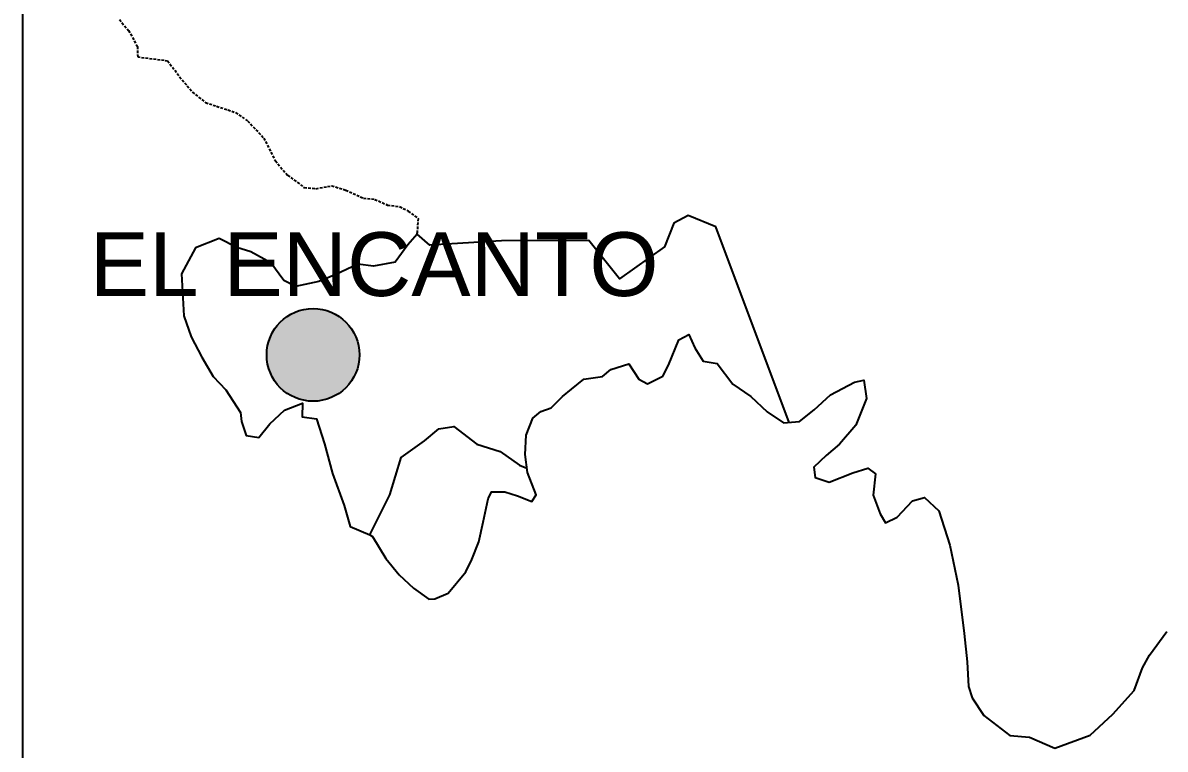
# Model space of a CAD drawing. Header units: metres. Extents: x 615852 to 659911, y 1301217 to 1325118.
# Drawn here: x 619584.6 to 619692.1, y 1315111.6 to 1315179.9 of the extents above; entities that cross this region are included whole.
import ezdxf

# ---------------------------------------------------------------- set-up
doc = ezdxf.new("R2010")
doc.units = ezdxf.units.M
doc.linetypes.add('HIDDEN', pattern=[0.375, 0.25, -0.125])
for name, color, linetype in [('2', 1, 'Continuous'), ('3', 7, 'Continuous'), ('CIRCULO PI', 2, 'Continuous'), ('TEXTO 2', 7, 'Continuous')]:
    doc.layers.add(name, color=color, linetype=linetype)
doc.styles.add('PI', font='arial.ttf', dxfattribs={"height": 0.4})

msp = doc.modelspace()

# ---------------------------------------------------------------- hatches: boundary and pattern name
at = {"layer": 'CIRCULO PI'}
h = msp.add_hatch(color=256, dxfattribs=at)
h.set_gradient(color1=(255, 0, 0), color2=(235, 0, 0), one_color=1, tint=0.46, name='SPHERICAL')
h.paths.add_polyline_path([(619616.24984, 1315148.66994, 1), (619607.52077, 1315148.66994, 1)])

# ---------------------------------------------------------------- linework, layer by layer
msp.add_line((619584.56393, 1315014.74193), (619584.56393, 1315318.81251))
at = {"layer": '2', "color": 1, "linetype": 'Continuous'}
for points in [[(619656.69325, 1315142.31787), (619649.8006, 1315160.71786), (619647.19834, 1315161.79179), (619645.84636, 1315161.06445), (619644.96382, 1315158.85173), (619640.72262, 1315155.82552), (619637.83378, 1315159.42361), (619629.60928, 1315159.40054), (619622.87833, 1315159.00476), (619621.67353, 1315160.03932)], [(619621.67353, 1315160.03932), (619620.82017, 1315159.03407), (619619.60887, 1315157.40138), (619617.57416, 1315157.02191), (619616.08329, 1315157.19916), (619614.02296, 1315156.23659), (619612.41219, 1315155.57067), (619610.21679, 1315155.09219), (619609.14222, 1315155.6628), (619607.8932, 1315157.33219), (619606.03637, 1315158.37936), (619604.70478, 1315158.78508), (619603.0447, 1315159.60799), (619600.82139, 1315158.74074), (619599.48993, 1315156.29712), (619599.72924, 1315152.34963), (619600.39911, 1315150.38232), (619601.42449, 1315148.45133), (619602.48071, 1315146.65018), (619603.66054, 1315145.36855), (619605.04424, 1315143.24744), (619605.1509, 1315142.40682), (619605.58682, 1315141.08428), (619606.78639, 1315140.90372), (619607.80757, 1315142.17809), (619609.18465, 1315143.45667), (619610.89239, 1315144.12374), (619610.84244, 1315142.82808), (619612.20385, 1315142.64931), (619612.97528, 1315140.2945), (619613.71905, 1315137.51855), (619614.82179, 1315134.48751), (619615.36207, 1315132.51867), (619617.23444, 1315131.74902)], [(619617.23444, 1315131.74902), (619617.47668, 1315131.57152), (619618.73015, 1315129.51361), (619619.97764, 1315127.97369), (619621.35128, 1315126.72671), (619622.78735, 1315125.67469), (619623.33719, 1315125.7133), (619624.59334, 1315126.24568), (619626.25356, 1315128.23975), (619626.82276, 1315129.41193), (619627.48346, 1315131.07074), (619627.88306, 1315132.92082), (619628.09968, 1315133.7975), (619628.37569, 1315135.1282), (619628.69195, 1315135.77946), (619629.92173, 1315135.79348), (619631.12347, 1315135.41872), (619632.48895, 1315134.8838), (619632.87033, 1315135.50333), (619632.0696, 1315137.59883), (619631.85616, 1315139.28007), (619631.93211, 1315141.12645), (619632.5612, 1315142.72015), (619633.33085, 1315143.34415), (619634.298, 1315143.67902), (619635.35384, 1315144.75958), (619636.21982, 1315145.44946), (619637.37441, 1315146.36921), (619639.11898, 1315146.64814), (619639.92061, 1315147.30489), (619641.59752, 1315147.84211), (619642.55269, 1315146.3961), (619643.36693, 1315145.95202), (619644.81499, 1315146.68102), (619645.35374, 1315147.69086), (619646.32956, 1315150.09804), (619647.26243, 1315150.59436), (619647.82705, 1315149.33808), (619648.6181, 1315148.08435), (619649.91528, 1315147.87257), (619651.39405, 1315145.91431), (619653.0902, 1315144.76812), (619654.62821, 1315143.29637), (619656.161, 1315142.27774), (619657.68092, 1315142.39229), (619659.05991, 1315143.50891), (619660.59742, 1315144.91874), (619662.84939, 1315146.11003), (619663.72123, 1315146.28193), (619663.96741, 1315144.5687), (619662.99274, 1315142.06443), (619661.42733, 1315140.2657), (619660.17704, 1315139.21534), (619659.02461, 1315138.10127), (619659.16516, 1315137.13157), (619660.46477, 1315136.6931), (619662.6882, 1315137.56035), (619664.10733, 1315137.99754), (619664.82511, 1315137.48772), (619664.62161, 1315135.47798), (619665.25682, 1315133.70435), (619665.78423, 1315132.86858), (619666.87856, 1315133.39917), (619668.31743, 1315134.93731), (619669.4468, 1315135.24173), (619670.78807, 1315133.99425), (619671.82824, 1315130.76836), (619672.61585, 1315126.98908), (619673.18544, 1315122.4627), (619673.44271, 1315119.77825), (619673.5988, 1315117.4488), (619673.93457, 1315116.38404), (619675.02137, 1315114.74523), (619677.47034, 1315112.86292), (619679.31724, 1315112.68975), (619681.72416, 1315111.64881), (619685.0437, 1315112.8847), (619687.15742, 1315114.85163), (619689.17111, 1315117.07634), (619689.95566, 1315119.22229), (619690.62196, 1315120.39549), (619692.24688, 1315122.64823)], [(619617.23444, 1315131.74902), (619619.11982, 1315135.50588), (619620.18241, 1315139.01656), (619622.36711, 1315140.59509), (619623.71488, 1315141.71121), (619625.13744, 1315141.92082), (619627.2927, 1315140.25895), (619629.50212, 1315139.56971), (619631.32939, 1315138.29317), (619632.01723, 1315138.01092)]]:
    msp.add_lwpolyline(points, dxfattribs=at)
at = {"layer": '3', "color": 30, "linetype": 'HIDDEN'}
msp.add_lwpolyline([(619593.64955, 1315180.22261), (619594.50279, 1315179.19621), (619595.36163, 1315177.68432), (619595.37272, 1315176.71309), (619598.19262, 1315176.35681), (619599.31026, 1315174.84772), (619600.52436, 1315173.40463), (619601.76548, 1315172.41505), (619602.80514, 1315172.07088), (619604.59214, 1315171.47606), (619605.73399, 1315170.67966), (619607.24117, 1315169.07793), (619608.33384, 1315166.92114), (619609.48206, 1315165.57439), (619611.04874, 1315164.42668), (619612.15058, 1315164.30983), (619613.63623, 1315164.58583), (619614.96782, 1315164.18011), (619616.62714, 1315163.42194), (619617.69661, 1315163.30471), (619618.90027, 1315162.76799), (619620.03473, 1315162.61916), (619620.84859, 1315162.20745), (619621.76286, 1315161.5056), (619621.67353, 1315160.03932), (619621.68972, 1315160.1605)], dxfattribs=at)
at = {"layer": 'CIRCULO PI'}
msp.add_circle((619611.88531, 1315148.66994), 4.36454, dxfattribs=at)

# ---------------------------------------------------------------- texts
at = {"layer": 'TEXTO 2', "style": 'PI'}
msp.add_text('EL ENCANTO', height=6, dxfattribs=at).set_placement((619590.85462, 1315154.2094))

doc.saveas('drawing.dxf')
